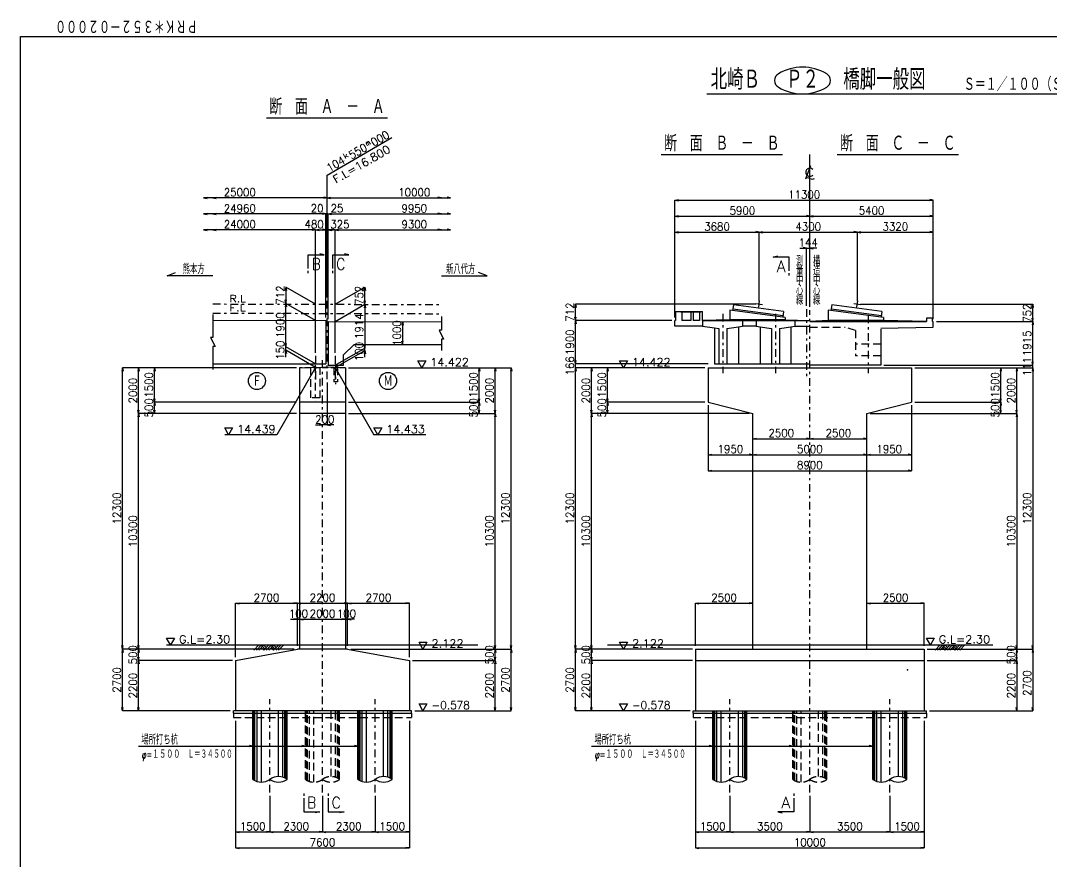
# Model space of a CAD drawing. Extents: x -39050 to 40050, y -28401 to 28401.
# Drawn here: x -39050 to 6043, y -8369 to 28401 of the extents above; entities that cross this region are included whole.
import ezdxf
from ezdxf.enums import TextEntityAlignment as Align

# ---------------------------------------------------------------- set-up
doc = ezdxf.new("R2010")
doc.units = 0
doc.header["$LTSCALE"] = 0.2
doc.header["$MEASUREMENT"] = 0
doc.header["$PDSIZE"] = 1
for name, pattern in [('CENTER', [3868.6, 1682, -841, 504.6, -841]), ('DASHED', [2523, 1682, -841]), ('DASHED2', [1892.25, 1261.5, -630.75])]:
    doc.linetypes.add(name, pattern=pattern)
for name, color, linetype in [('LAYER0001', 7, 'Continuous'), ('LAYER0002', 7, 'Continuous'), ('LAYER0003', 7, 'Continuous'), ('LAYER0004', 7, 'Continuous'), ('LAYER0006', 7, 'Continuous'), ('LAYER0015', 7, 'Continuous')]:
    doc.layers.add(name, color=color, linetype=linetype)
doc.styles.get("Standard").update_dxf_attribs({"font": 'romans.shx', "width": 0.8, "bigfont": 'bigfont.shx'})

# ---------------------------------------------------------------- blocks, each defined once
blk = doc.blocks.new('GROUP_1')
at = {"layer": 'LAYER0015', "color": 1, "linetype": 'Continuous'}
for p, q in [((-39050, 27700), (40050, 27700)), ((-39050, -27700), (-39050, 27700))]:
    blk.add_line(p, q, dxfattribs=at)
blk = doc.blocks.new('GROUP_2')
at = {"color": 7, "linetype": 'Continuous'}
for p, q in [((-30644, 15547), (-30644, 14547)), ((-30644, 14547), (-30744, 14547)), ((-30744, 14547), (-30544, 14147)), ((-30544, 14147), (-30644, 14147)), ((-30644, 14147), (-30644, 13147))]:
    blk.add_line(p, q, dxfattribs=at)
blk = doc.blocks.new('GROUP_3')
at = {"color": 3, "linetype": 'Continuous'}
for p, q in [((-26144, 13736), (-26144, 13373)), ((-26144, 13273), (-26144, 13173)), ((-26144, 13073), (-26144, 12711))]:
    blk.add_line(p, q, dxfattribs=at)
blk = doc.blocks.new('GROUP_4')
at = {"color": 3, "linetype": 'Continuous'}
for p, q in [((-25294, 13736), (-25294, 13373)), ((-25294, 13273), (-25294, 13173)), ((-25294, 13073), (-25294, 12711))]:
    blk.add_line(p, q, dxfattribs=at)
blk = doc.blocks.new('GROUP_5')
at = {"color": 7, "linetype": 'Continuous'}
for p, q in [((-20644, 15468), (-20644, 14868)), ((-20644, 14868), (-20744, 14868)), ((-20744, 14868), (-20544, 14468)), ((-20544, 14468), (-20644, 14468)), ((-20644, 14468), (-20644, 13968))]:
    blk.add_line(p, q, dxfattribs=at)
blk = doc.blocks.new('GROUP_6')
at = {"layer": 'LAYER0015', "color": 2, "linetype": 'Continuous'}
for centre, radius, start, end in [((-4843, 24280), 2084, 59.566, 120.434), ((-5726, 25782), 342, 120.434, 239.566), ((-3960, 25782), 342, 300.434, 419.566), ((-4843, 27284), 2084, 239.566, 300.434)]:
    blk.add_arc(centre, radius, start, end, dxfattribs=at)
blk = doc.blocks.new('GROUP_17')
at = {"color": 7, "linetype": 'DASHED'}
for p, q in [((-26369, 13230), (-26369, 11905)), ((-25959, 13240), (-25959, 11905)), ((-25959, 11905), (-26369, 11905))]:
    blk.add_line(p, q, dxfattribs=at)
at = {"color": 7, "linetype": 'CENTER'}
blk.add_line((-26164, 13330), (-26164, 11780), dxfattribs=at)
blk = doc.blocks.new('_OPEN30')
at = {"layer": 'LAYER0003', "color": 0, "linetype": 'Continuous'}
for q in [(-0.97, 0.26), (-0.97, -0.26)]:
    blk.add_line((0, 0), q, dxfattribs=at)

msp = doc.modelspace()

# ---------------------------------------------------------------- linework, layer by layer
at = {"color": 4, "linetype": 'Continuous'}
for p, q in [((-28294, 24148), (-22994, 24148)), ((-11024, 22547), (-5724, 22547)), ((-3324, 22547), (1976, 22547)), ((-6596, 15976), (-6893, 16016)), ((-6761, 15868), (-6724, 16145)), ((-2296, 15976), (-2593, 16016)), ((-2461, 15868), (-2424, 16145))]:
    msp.add_line(p, q, dxfattribs=at)
at = {"color": 7, "linetype": 'CENTER'}
for p, q in [((-25644, 12715), (-25644, 16148)), ((-8324, 15581), (-8324, 12979)), ((-6024, 15581), (-6024, 12979)), ((-4524, -5362), (-4524, 15744)), ((-1974, 15501), (-1974, 12978)), ((-25844, -5359), (-25844, 13718)), ((-25269, 13330), (-25269, 12499)), ((-28144, -5359), (-28144, -1282)), ((-23544, -5359), (-23544, -1282)), ((-8024, -5359), (-8024, -1282)), ((-1024, -5359), (-1024, -1282))]:
    msp.add_line(p, q, dxfattribs=at)
at = {"color": 7, "linetype": 'Continuous'}
for p, q in [((-7869, 15973), (-7902, 15726)), ((-5694, 15489), (-7894, 15785)), ((-5669, 15677), (-7869, 15973)), ((-3569, 15973), (-3602, 15726)), ((-1394, 15489), (-3594, 15785)), ((-1369, 15677), (-3569, 15973)), ((-5603, 15416), (-8023, 15742)), ((-8023, 15742), (-8023, 15321)), ((-5669, 15677), (-5702, 15429)), ((-5603, 15416), (-5603, 15321)), ((-3723, 15742), (-3723, 15281)), ((-1303, 15416), (-3723, 15742)), ((-1369, 15677), (-1402, 15429)), ((-1303, 15416), (-1303, 15281)), ((-8023, 15321), (-9224, 15284)), ((-5603, 15321), (-8023, 15321)), ((-5603, 15321), (-4524, 15284)), ((-3723, 15281), (-4524, 15244)), ((-1303, 15281), (-3723, 15281)), ((576, 15244), (-1303, 15281)), ((-28847, -4813), (-28847, -1882)), ((-28801, -4838), (-28801, -1882)), ((-28707, -4875), (-28707, -1882)), ((-28519, -4903), (-28519, -1882)), ((-27769, -4661), (-27769, -1882)), ((-27582, -4689), (-27582, -1882)), ((-27488, -4726), (-27488, -1882)), ((-27441, -4751), (-27441, -1882)), ((-24247, -4813), (-24247, -1882)), ((-24201, -4838), (-24201, -1882)), ((-24107, -4875), (-24107, -1882)), ((-23919, -4903), (-23919, -1882)), ((-23169, -4661), (-23169, -1882)), ((-22982, -4689), (-22982, -1882)), ((-22888, -4726), (-22888, -1882)), ((-22841, -4751), (-22841, -1882)), ((-8727, -4813), (-8727, -1882)), ((-8680, -4838), (-8680, -1882)), ((-8587, -4875), (-8587, -1882)), ((-8399, -4903), (-8399, -1882)), ((-7649, -4661), (-7649, -1882)), ((-7462, -4689), (-7462, -1882)), ((-7368, -4726), (-7368, -1882)), ((-7321, -4751), (-7321, -1882)), ((-1727, -4813), (-1727, -1882)), ((-1680, -4838), (-1680, -1882)), ((-1587, -4875), (-1587, -1882)), ((-1399, -4903), (-1399, -1882)), ((-649, -4661), (-649, -1882)), ((-462, -4689), (-462, -1882)), ((-368, -4726), (-368, -1882)), ((-321, -4751), (-321, -1882))]:
    msp.add_line(p, q, dxfattribs=at)
at = {"color": 2, "linetype": 'CENTER'}
msp.add_line((-4668, 15784), (-4668, 12728), dxfattribs=at)
at = {"color": 6, "linetype": 'Continuous'}
for p, q in [((-10394, 15684), (-9224, 15684)), ((-10394, 15684), (-10394, 15284)), ((-10174, 15684), (-10174, 15654)), ((-9299, 15654), (-10174, 15654)), ((-10124, 15654), (-10124, 15284)), ((-9724, 15654), (-9724, 15284)), ((-9624, 15654), (-9624, 15284)), ((-9349, 15654), (-9349, 15284)), ((-9299, 15684), (-9299, 15654)), ((-9224, 15284), (-9224, 15684)), ((846, 15394), (576, 15394)), ((576, 15394), (576, 15244)), ((846, 15244), (846, 15394)), ((-30644, 15297), (-25694, 15284)), ((-25694, 15284), (-25694, 13384)), ((-25594, 15244), (-25594, 13327)), ((-25594, 15244), (-20644, 15231)), ((-10424, 15034), (-10424, 15284)), ((-10394, 15284), (-10424, 15284)), ((-9224, 15034), (-10424, 15034)), ((-9724, 15284), (-10124, 15284)), ((-9349, 15284), (-9624, 15284)), ((-9224, 15284), (-4524, 15284)), ((-9224, 15284), (-9224, 15034)), ((-9224, 15034), (-8699, 14962)), ((-8699, 14962), (-8699, 13384)), ((-8699, 14962), (-8499, 14934)), ((-8499, 14934), (-8499, 13383)), ((-8149, 14934), (-7649, 15008)), ((-8149, 14934), (-8149, 13383)), ((-7649, 15008), (-7474, 15034)), ((-7649, 15008), (-7649, 13383)), ((-7474, 15284), (-7474, 15034)), ((-6874, 15034), (-7474, 15034)), ((-6874, 15284), (-6874, 15034)), ((-6874, 15034), (-6699, 15008)), ((-6699, 15008), (-6199, 14934)), ((-6699, 15008), (-6699, 13383)), ((-6199, 14934), (-6199, 13383)), ((-5849, 14934), (-5349, 15008)), ((-5849, 14934), (-5849, 13383)), ((-5349, 15008), (-5174, 15034)), ((-5349, 15008), (-5349, 13383)), ((-5174, 15284), (-5174, 15034)), ((-5174, 15034), (-4524, 15034)), ((-4524, 15244), (576, 15244)), ((-1424, 14944), (876, 14994)), ((-1424, 14911), (-1424, 13329)), ((846, 15244), (876, 15244)), ((876, 14994), (876, 15244)), ((-24463, 14241), (-20644, 14231)), ((-24919, 13327), (-24919, 13784)), ((-30644, 13397), (-25694, 13384)), ((-26844, 13218), (-25844, 13243)), ((-26844, 13218), (-26844, 918)), ((-24844, 13218), (-25844, 13243)), ((-25594, 13329), (-24919, 13329)), ((-24844, 13218), (-24844, 918)), ((-8974, 13218), (-74, 13218)), ((-8974, 13218), (-8974, 11718)), ((-8699, 13384), (-4524, 13384)), ((-1424, 13329), (-4524, 13329)), ((-74, 13218), (-74, 11718)), ((-24844, 11718), (-26844, 11718)), ((-8974, 11718), (-7024, 11218)), ((-2024, 11218), (-74, 11718)), ((-24844, 11218), (-26844, 11218)), ((-7024, 918), (-7024, 11218)), ((-2024, 918), (-2024, 11218)), ((-29644, 418), (-26944, 918)), ((-24744, 918), (-26944, 918)), ((-24744, 918), (-22044, 418)), ((-9524, 918), (476, 918)), ((-9524, 918), (-9524, -1782)), ((476, 918), (476, -1782)), ((-29644, 418), (-29644, -1782)), ((-22044, 418), (-22044, -1782)), ((-9524, 418), (476, 418)), ((-21944, -1782), (-29744, -1782)), ((-29744, -1882), (-29744, -1782)), ((-21944, -1882), (-21944, -1782)), ((-9624, -1782), (576, -1782)), ((-9624, -1882), (-9624, -1782)), ((576, -1882), (576, -1782)), ((-29744, -1882), (-21944, -1882)), ((-28894, -4782), (-28894, -1882)), ((-27394, -4782), (-27394, -1882)), ((-24294, -4782), (-24294, -1882)), ((-22794, -4782), (-22794, -1882)), ((-9624, -1882), (576, -1882)), ((-8774, -4782), (-8774, -1882)), ((-7274, -4782), (-7274, -1882)), ((-1774, -4782), (-1774, -1882)), ((-274, -4782), (-274, -1882))]:
    msp.add_line(p, q, dxfattribs=at)
at = {"color": 6, "linetype": 'DASHED'}
for p, q in [((-4524, 14994), (-2974, 14994)), ((-2524, 14844), (-2974, 14994)), ((-2524, 14844), (-2524, 13744)), ((-1424, 14244), (-2524, 14244)), ((-1424, 13744), (-2524, 13744)), ((-26594, -1882), (-26594, -1782)), ((-25094, -1882), (-25094, -1782)), ((-5274, -1882), (-5274, -1782)), ((-3774, -1882), (-3774, -1782)), ((-29744, -1882), (-29744, -2082)), ((-29744, -2082), (-21944, -2082)), ((-26594, -4782), (-26594, -1882)), ((-25094, -4782), (-25094, -1882)), ((-21944, -1882), (-21944, -2082)), ((-9624, -1882), (-9624, -2082)), ((-9624, -2082), (576, -2082)), ((-5274, -4782), (-5274, -1882)), ((-3774, -4782), (-3774, -1882)), ((576, -1882), (576, -2082))]:
    msp.add_line(p, q, dxfattribs=at)
at = {"color": 7, "linetype": 'DASHED2'}
for p, q in [((-24844, 13218), (-26844, 13218)), ((-28847, -1882), (-28847, -1782)), ((-28801, -1882), (-28801, -1782)), ((-28707, -1882), (-28707, -1782)), ((-28519, -1882), (-28519, -1782)), ((-27769, -1882), (-27769, -1782)), ((-27582, -1882), (-27582, -1782)), ((-27488, -1882), (-27488, -1782)), ((-27441, -1882), (-27441, -1782)), ((-24247, -1882), (-24247, -1782)), ((-24201, -1882), (-24201, -1782)), ((-24107, -1882), (-24107, -1782)), ((-23919, -1882), (-23919, -1782)), ((-23169, -1882), (-23169, -1782)), ((-22982, -1882), (-22982, -1782)), ((-22888, -1882), (-22888, -1782)), ((-22841, -1882), (-22841, -1782)), ((-8727, -1882), (-8727, -1782)), ((-8680, -1882), (-8680, -1782)), ((-8587, -1882), (-8587, -1782)), ((-8399, -1882), (-8399, -1782)), ((-7649, -1882), (-7649, -1782)), ((-7462, -1882), (-7462, -1782)), ((-7368, -1882), (-7368, -1782)), ((-7321, -1882), (-7321, -1782)), ((-1727, -1882), (-1727, -1782)), ((-1680, -1882), (-1680, -1782)), ((-1587, -1882), (-1587, -1782)), ((-1399, -1882), (-1399, -1782)), ((-649, -1882), (-649, -1782)), ((-462, -1882), (-462, -1782)), ((-368, -1882), (-368, -1782)), ((-321, -1882), (-321, -1782))]:
    msp.add_line(p, q, dxfattribs=at)
at = {"color": 7, "linetype": 'DASHED'}
for p, q in [((-25349, 13231), (-25349, 12599)), ((-25189, 13227), (-25189, 12599)), ((-25189, 12599), (-25349, 12599)), ((-26547, -1882), (-26547, -1782)), ((-26501, -1882), (-26501, -1782)), ((-26407, -1882), (-26407, -1782)), ((-26219, -1882), (-26219, -1782)), ((-25469, -1882), (-25469, -1782)), ((-25282, -1882), (-25282, -1782)), ((-25188, -1882), (-25188, -1782)), ((-25141, -1882), (-25141, -1782)), ((-5227, -1882), (-5227, -1782)), ((-5180, -1882), (-5180, -1782)), ((-5087, -1882), (-5087, -1782)), ((-4899, -1882), (-4899, -1782)), ((-4149, -1882), (-4149, -1782)), ((-3962, -1882), (-3962, -1782)), ((-3868, -1882), (-3868, -1782)), ((-3821, -1882), (-3821, -1782)), ((-26547, -4813), (-26547, -1882)), ((-26501, -4838), (-26501, -1882)), ((-26407, -4875), (-26407, -1882)), ((-26219, -4903), (-26219, -1882)), ((-25469, -4661), (-25469, -1882)), ((-25282, -4689), (-25282, -1882)), ((-25188, -4726), (-25188, -1882)), ((-25141, -4751), (-25141, -1882)), ((-5227, -4813), (-5227, -1882)), ((-5180, -4838), (-5180, -1882)), ((-5087, -4875), (-5087, -1882)), ((-4899, -4903), (-4899, -1882)), ((-4149, -4661), (-4149, -1882)), ((-3962, -4689), (-3962, -1882)), ((-3868, -4726), (-3868, -1882)), ((-3821, -4751), (-3821, -1882))]:
    msp.add_line(p, q, dxfattribs=at)
at = {"color": 6, "linetype": 'DASHED2'}
for p, q in [((-28894, -1882), (-28894, -1782)), ((-27394, -1882), (-27394, -1782)), ((-24294, -1882), (-24294, -1782)), ((-22794, -1882), (-22794, -1782)), ((-8774, -1882), (-8774, -1782)), ((-7274, -1882), (-7274, -1782)), ((-1774, -1882), (-1774, -1782)), ((-274, -1882), (-274, -1782))]:
    msp.add_line(p, q, dxfattribs=at)
at = {"color": 6, "linetype": 'Continuous'}
for centre, start, end in [((-28519, -4262), 234.2234, 305.7766), ((-27769, -5302), 54.2234, 125.7766), ((-27769, -4262), 234.2234, 305.7766), ((-23919, -4262), 234.2234, 305.7766), ((-23169, -5302), 54.2234, 125.7766), ((-23169, -4262), 234.2234, 305.7766), ((-8399, -4262), 234.2234, 305.7766), ((-7649, -5302), 54.2234, 125.7766), ((-7649, -4262), 234.2234, 305.7766), ((-1399, -4262), 234.2234, 305.7766), ((-649, -5302), 54.2234, 125.7766), ((-649, -4262), 234.2234, 305.7766)]:
    msp.add_arc(centre, 641, start, end, dxfattribs=at)
at = {"color": 6, "linetype": 'DASHED'}
for centre, start, end in [((-26219, -4262), 234.2234, 305.7766), ((-25469, -5302), 54.2234, 125.7766), ((-25469, -4262), 234.2234, 305.7766), ((-4899, -4262), 234.2234, 305.7766), ((-4149, -5302), 54.2234, 125.7766), ((-4149, -4262), 234.2234, 305.7766)]:
    msp.add_arc(centre, 641, start, end, dxfattribs=at)
at = {"layer": 'LAYER0001', "color": 4, "linetype": 'CENTER'}
msp.add_line((-30644, 16009), (-20644, 15983), dxfattribs=at)
at = {"layer": 'LAYER0001', "color": 7, "linetype": 'CENTER'}
msp.add_line((-30644, 15609), (-20644, 15583), dxfattribs=at)
at = {"layer": 'LAYER0002', "color": 2, "linetype": 'Continuous'}
for p, q in [((-32668, 1396), (-32321, 1396)), ((-32494, 1096), (-32668, 1396)), ((-32321, 1396), (-32494, 1096)), ((576, 1396), (922, 1396)), ((749, 1096), (576, 1396)), ((922, 1396), (749, 1096))]:
    msp.add_line(p, q, dxfattribs=at)
at = {"layer": 'LAYER0002', "color": 7, "linetype": 'Continuous'}
for p, q in [((-32668, 1096), (-19044, 1096)), ((-28622, 1096), (-28846, 873)), ((-28514, 1096), (-28738, 873)), ((-28406, 1096), (-28630, 873)), ((-28530, 1096), (-28360, 926)), ((-28522, 980), (-28414, 872)), ((-28422, 1096), (-28306, 980)), ((-28189, 1096), (-28414, 872)), ((-28081, 1096), (-28306, 872)), ((-27973, 1096), (-28198, 872)), ((-28099, 1096), (-27928, 925)), ((-28090, 979), (-27982, 871)), ((-27991, 1096), (-27874, 979)), ((-27756, 1096), (-27982, 871)), ((-27648, 1096), (-27874, 871)), ((-27539, 1096), (-27766, 870)), ((-13374, 1096), (3476, 1096)), ((1179, 1096), (954, 873)), ((1287, 1096), (1062, 873)), ((1395, 1096), (1170, 873)), ((1271, 1096), (1441, 926)), ((1279, 980), (1386, 872)), ((1379, 1096), (1495, 980)), ((1612, 1096), (1386, 872)), ((1720, 1096), (1494, 872)), ((1828, 1096), (1602, 872)), ((1702, 1096), (1873, 925)), ((1711, 979), (1818, 871)), ((1810, 1096), (1927, 979)), ((2045, 1096), (1818, 871)), ((2153, 1096), (1926, 871)), ((2262, 1096), (2034, 870))]:
    msp.add_line(p, q, dxfattribs=at)
at = {"layer": 'LAYER0003', "color": 2, "linetype": 'Continuous'}
for p, q in [((-25644, 21648), (-22811, 23284)), ((-4524, 15884), (-4524, 22547)), ((-25644, 16288), (-25644, 21648)), ((-30644, 20648), (-31044, 20648)), ((-25644, 20648), (-30644, 20648)), ((-25644, 20648), (-20644, 20648)), ((-20644, 20648), (-20244, 20648)), ((-10424, 15424), (-10424, 20547)), ((-10424, 20547), (876, 20547)), ((876, 15351), (876, 20547)), ((-30644, 19948), (-31044, 19948)), ((-25694, 19948), (-30644, 19948)), ((-25694, 19948), (-25594, 19948)), ((-25694, 15424), (-25694, 19948)), ((-25594, 15351), (-25594, 19948)), ((-25594, 19948), (-20644, 19948)), ((-20644, 19948), (-20244, 19948)), ((-10424, 19847), (-4524, 19847)), ((-4524, 19847), (876, 19847)), ((-30644, 19252), (-31044, 19252)), ((-26144, 19252), (-30644, 19252)), ((-26144, 13876), (-26144, 19252)), ((-26144, 19252), (-25694, 19252)), ((-25294, 19252), (-25594, 19252)), ((-25294, 13876), (-25294, 19252)), ((-25294, 19252), (-20644, 19252)), ((-20644, 19252), (-20244, 19252)), ((-10424, 19147), (-6744, 19147)), ((-6744, 16136), (-6744, 19147)), ((-6744, 19147), (-2444, 19147)), ((-2444, 16136), (-2444, 19147)), ((-2444, 19147), (876, 19147)), ((-4968, 18447), (-4668, 18447)), ((-4668, 15924), (-4668, 18447)), ((-4668, 18447), (-4524, 18447)), ((-4224, 18447), (-4524, 18447)), ((-27444, 16748), (-27444, 16036)), ((-26144, 15998), (-27444, 16748)), ((-25294, 15995), (-23994, 16746)), ((-23994, 15994), (-23994, 16746)), ((-27444, 14136), (-27444, 16036)), ((-26144, 15286), (-27444, 16036)), ((-25294, 15243), (-23994, 15994)), ((-23994, 15994), (-23994, 14080)), ((-6884, 15996), (-14774, 15996)), ((-14774, 15284), (-14774, 15996)), ((-2304, 15996), (5226, 15996)), ((5226, 15244), (5226, 15996)), ((-22345, 15236), (-22345, 14236)), ((-10564, 15284), (-14774, 15284)), ((-14774, 13384), (-14774, 15284)), ((1016, 15244), (5226, 15244)), ((5226, 13329), (5226, 15244)), ((-27444, 13986), (-27444, 14136)), ((-26144, 13386), (-27444, 14136)), ((-27444, 13686), (-27444, 13986)), ((-26144, 13236), (-27444, 13986)), ((-25294, 13329), (-23994, 14080)), ((-25294, 13229), (-23994, 13980)), ((-23994, 13980), (-23994, 14080)), ((-23994, 13680), (-23994, 13980)), ((-26984, 13218), (-34594, 13218)), ((-34594, 918), (-34594, 13218)), ((-33894, 11218), (-33894, 13218)), ((-33194, 11718), (-33194, 13218)), ((-24704, 13218), (-17594, 13218)), ((-18994, 11718), (-18994, 13218)), ((-18294, 11218), (-18294, 13218)), ((-17594, 918), (-17594, 13218)), ((-8966, 13384), (-14774, 13384)), ((-14774, 13218), (-14774, 13384)), ((-9114, 13218), (-14774, 13218)), ((-14774, 918), (-14774, 13218)), ((-14074, 11218), (-14074, 13218)), ((-13374, 11718), (-13374, 13218)), ((-1286, 13329), (5226, 13329)), ((66, 13218), (5226, 13218)), ((3826, 11718), (3826, 13218)), ((4526, 11218), (4526, 13218)), ((5226, 13218), (5226, 13329)), ((5226, 13218), (5226, 918)), ((-25644, 12570), (-25644, 10718)), ((-26984, 11718), (-33194, 11718)), ((-33194, 11218), (-33194, 11718)), ((-24704, 11718), (-18994, 11718)), ((-18994, 11218), (-18994, 11718)), ((-9114, 11718), (-13374, 11718)), ((-13374, 11218), (-13374, 11718)), ((-8974, 11578), (-8974, 8718)), ((-74, 11578), (-74, 8718)), ((66, 11718), (3826, 11718)), ((3826, 11218), (3826, 11718)), ((-26984, 11218), (-33894, 11218)), ((-33894, 918), (-33894, 11218)), ((-24704, 11218), (-18294, 11218)), ((-18294, 918), (-18294, 11218)), ((-7164, 11218), (-14074, 11218)), ((-14074, 918), (-14074, 11218)), ((-1884, 11218), (4526, 11218)), ((4526, 11218), (4526, 918)), ((-26144, 10718), (-25844, 10718)), ((-25644, 10718), (-25844, 10718)), ((-25344, 10718), (-25644, 10718)), ((-7024, 10118), (-4524, 10118)), ((-4524, 10118), (-2024, 10118)), ((-8974, 9418), (-7024, 9418)), ((-7024, 9418), (-2024, 9418)), ((-2024, 9418), (-74, 9418)), ((-8974, 8718), (-74, 8718)), ((-29644, 558), (-29644, 2918)), ((-29644, 2918), (-26944, 2918)), ((-26944, 1058), (-26944, 2918)), ((-26944, 2918), (-24744, 2918)), ((-24744, 1058), (-24744, 2918)), ((-24744, 2918), (-22044, 2918)), ((-22044, 558), (-22044, 2918)), ((-9524, 1058), (-9524, 2918)), ((-9524, 2918), (-7024, 2918)), ((-2024, 2918), (476, 2918)), ((476, 1058), (476, 2918)), ((-27244, 2218), (-26944, 2218)), ((-26944, 2218), (-26844, 2218)), ((-26844, 2218), (-24844, 2218)), ((-24844, 2218), (-24744, 2218)), ((-24444, 2218), (-24744, 2218)), ((-27084, 918), (-34594, 918)), ((-34594, -1782), (-34594, 918)), ((-33894, 418), (-33894, 918)), ((-24604, 918), (-17594, 918)), ((-18294, 418), (-18294, 918)), ((-17594, -1782), (-17594, 918)), ((-9664, 918), (-14774, 918)), ((-14774, -1782), (-14774, 918)), ((-14074, 418), (-14074, 918)), ((616, 918), (5226, 918)), ((4526, 418), (4526, 918)), ((5226, 918), (5226, -1782)), ((-29784, 418), (-33894, 418)), ((-33894, -1782), (-33894, 418)), ((-21904, 418), (-18294, 418)), ((-18294, -1782), (-18294, 418)), ((-9664, 418), (-14074, 418)), ((-14074, -1782), (-14074, 418)), ((616, 418), (4526, 418)), ((4526, 418), (4526, -1782)), ((-29884, -1782), (-34594, -1782)), ((-21804, -1782), (-17594, -1782)), ((-9764, -1782), (-14774, -1782)), ((716, -1782), (5226, -1782)), ((-29644, -2222), (-29644, -7782)), ((-22044, -2222), (-22044, -7782)), ((-9524, -2222), (-9524, -7782)), ((476, -2222), (476, -7782)), ((-28144, -5499), (-28144, -7082)), ((-25844, -5499), (-25844, -7082)), ((-23544, -5499), (-23544, -7082)), ((-8024, -5499), (-8024, -7082)), ((-4524, -5499), (-4524, -7082)), ((-1024, -5499), (-1024, -7082)), ((-29644, -7082), (-28144, -7082)), ((-28144, -7082), (-25844, -7082)), ((-25844, -7082), (-23544, -7082)), ((-23544, -7082), (-22044, -7082)), ((-9524, -7082), (-8024, -7082)), ((-8024, -7082), (-4524, -7082)), ((-4524, -7082), (-1024, -7082)), ((-1024, -7082), (476, -7082)), ((-29644, -7782), (-22044, -7782)), ((-9524, -7782), (476, -7782))]:
    msp.add_line(p, q, dxfattribs=at)
at = {"layer": 'LAYER0003', "color": 6, "linetype": 'Continuous'}
for p, q in [((-4499, 22055), (-4711, 21484)), ((-24919, 13784), (-24463, 14241))]:
    msp.add_line(p, q, dxfattribs=at)
at = {"layer": 'LAYER0003', "color": 2, "linetype": 'Continuous'}
for radius in [28, 14]:
    msp.add_circle((-25644, 19948), radius, dxfattribs=at)
at = {"layer": 'LAYER0003', "color": 6, "linetype": 'Continuous'}
for centre, radius, start, end in [((-4524, 21768), 180, 40.9878, 318.7647), ((-4614, 21364), 155, 54.8464, 129.1536), ((-4432, 21741), 267, 249.8942, 294.8802)]:
    msp.add_arc(centre, radius, start, end, dxfattribs=at)
at = {"layer": 'LAYER0003', "color": 2, "linetype": 'Continuous'}
msp.add_point((-250, 3), dxfattribs=at)
at = {"layer": 'LAYER0004', "color": 2, "linetype": 'Continuous'}
for p, q in [((-32644, 17241), (-32268, 17378)), ((-30644, 17241), (-32644, 17241)), ((-20644, 17241), (-18644, 17241)), ((-18644, 17241), (-19020, 17378)), ((-26144, 13236), (-27843, 10293)), ((-25294, 13229), (-23596, 10288)), ((-21670, 13518), (-21324, 13518)), ((-21497, 13218), (-21670, 13518)), ((-21324, 13518), (-21497, 13218)), ((-12847, 13523), (-12501, 13523)), ((-12674, 13223), (-12847, 13523)), ((-12501, 13523), (-12674, 13223)), ((-30122, 10593), (-29776, 10593)), ((-29949, 10293), (-30122, 10593)), ((-29776, 10593), (-29949, 10293)), ((-23596, 10588), (-23250, 10588)), ((-23423, 10288), (-23596, 10588)), ((-23250, 10588), (-23423, 10288)), ((-27843, 10293), (-30122, 10293)), ((-21317, 10288), (-23596, 10288)), ((-21620, 1218), (-21274, 1218)), ((-21447, 918), (-21620, 1218)), ((-21274, 1218), (-21447, 918)), ((-12847, 1218), (-12501, 1218)), ((-12674, 918), (-12847, 1218)), ((-12501, 1218), (-12674, 918)), ((-21620, -1482), (-21274, -1482)), ((-21447, -1782), (-21620, -1482)), ((-21274, -1482), (-21447, -1782)), ((-12847, -1482), (-12501, -1482)), ((-12674, -1782), (-12847, -1482)), ((-12501, -1482), (-12674, -1782)), ((-33894, -3332), (-28894, -3332)), ((-28894, -3332), (-26594, -3332)), ((-26594, -3332), (-24294, -3332)), ((-14074, -3332), (-8774, -3332)), ((-8774, -3332), (-5274, -3332)), ((-5274, -3332), (-1774, -3332))]:
    msp.add_line(p, q, dxfattribs=at)
for centre in [(-28712, 12643), (-22977, 12643)]:
    msp.add_circle(centre, 375, dxfattribs=at)
at = {"layer": 'LAYER0006', "color": 2, "linetype": 'Continuous'}
for p, q in [((-26466, 17555), (-26466, 18155)), ((-26466, 18155), (-25766, 18155)), ((-25766, 18155), (-25959, 18207)), ((-25394, 17555), (-25394, 18155)), ((-25394, 18155), (-24694, 18155)), ((-24694, 18155), (-24888, 18207)), ((-6124, 18056), (-5931, 18107)), ((-5424, 18056), (-6124, 18056)), ((-5424, 17456), (-5424, 18056)), ((-26466, 17355), (-26466, 17455)), ((-25394, 17355), (-25394, 17455)), ((-5424, 17256), (-5424, 17356)), ((-26666, -5399), (-26666, -5499)), ((-25594, -5399), (-25594, -5499)), ((-5224, -5399), (-5224, -5499)), ((-26666, -5599), (-26666, -6199)), ((-25594, -5599), (-25594, -6199)), ((-5224, -5599), (-5224, -6199)), ((-26666, -6199), (-25966, -6199)), ((-25966, -6199), (-26159, -6251)), ((-25594, -6199), (-24894, -6199)), ((-24894, -6199), (-25088, -6251)), ((-5224, -6199), (-5924, -6199)), ((-5924, -6199), (-5731, -6251))]:
    msp.add_line(p, q, dxfattribs=at)
at = {"layer": 'LAYER0015', "color": 3, "linetype": 'Continuous'}
msp.add_line((-9028, 25200), (10028, 25200), dxfattribs=at)

# ---------------------------------------------------------------- block references
at = {"linetype": 'Continuous'}
for name in ['GROUP_1', 'GROUP_6', 'GROUP_2', 'GROUP_5', 'GROUP_3', 'GROUP_4', 'GROUP_17']:
    msp.add_blockref(name, (0, 0), dxfattribs=at)
at = {"layer": 'LAYER0003', "color": 2, "linetype": 'Continuous', "xscale": 152.9320366217507, "yscale": 100.638761774139}
for p, rotation in [((-31044, 20648), 180.0000000000011), ((-30644, 20648), 179.9999999999997), ((-25644, 20648), 359.9999999999997), ((-25644, 20648), 179.9999999999994), ((-20644, 20648), 359.9999999999994), ((-20244, 20648), 359.999999999999), ((-10424, 20547), 180), ((876, 20547), 360), ((-31044, 19948), 180), ((-30644, 19948), 179.9999999999997), ((-25694, 19948), 359.9999999999997), ((-25594, 19948), 179.9999999999993), ((-20644, 19948), 359.9999999999994), ((-20244, 19948), 360), ((-10424, 19847), 180), ((-4524, 19847), 360), ((-4524, 19847), 180), ((876, 19847), 360), ((-31044, 19252), 180), ((-30644, 19252), 179.9999999999994), ((-26144, 19252), 359.9999999999994), ((-26144, 19252), 180.0000000000042), ((-25694, 19252), 4.161793072820185e-12), ((-25594, 19252), 179.9999999999965), ((-25294, 19252), 359.9999999999965), ((-25294, 19252), 179.9999999999996), ((-20644, 19252), 359.9999999999997), ((-20244, 19252), 359.999999999999), ((-10424, 19147), 180), ((-6744, 19147), 360), ((-6744, 19147), 180), ((-2444, 19147), 360), ((-2444, 19147), 180), ((876, 19147), 360), ((-4668, 18447), 360), ((-4524, 18447), 180), ((-27444, 16748), 90.0000000000003), ((-23994, 16746), 89.99999999999861), ((-27444, 16036), 270.0000000000003), ((-27444, 16036), 90), ((-23994, 15994), 269.9999999999986), ((-23994, 15994), 90.0000000000001), ((-14774, 15996), 90), ((5226, 15996), 90), ((-14774, 15284), 270), ((5226, 15244), 270), ((-22345, 15236), 90), ((-14774, 15284), 90), ((5226, 15244), 90), ((-27444, 14136), 270), ((-27444, 13986), 90), ((-23994, 14080), 270.0000000000001), ((-23994, 13980), 90), ((-22345, 14236), 270), ((-14774, 13384), 270), ((-34594, 13218), 90), ((-33894, 13218), 90), ((-33194, 13218), 90), ((-18994, 13218), 90), ((-18294, 13218), 90), ((-17594, 13218), 90), ((-14774, 13218), 90), ((-14074, 13218), 90), ((-13374, 13218), 90), ((3826, 13218), 90.00000000000006), ((4526, 13218), 90.0000000000001), ((5226, 13329), 270), ((5226, 13218), 90.0000000000001), ((-33194, 11718), 270), ((-18994, 11718), 270), ((-13374, 11718), 270), ((3826, 11718), 270.0000000000001), ((-33894, 11218), 270), ((-33194, 11718), 90), ((-33194, 11218), 270), ((-18994, 11718), 90), ((-18994, 11218), 270), ((-18294, 11218), 270), ((-14074, 11218), 270), ((-13374, 11718), 90), ((-13374, 11218), 270), ((3826, 11718), 90.0000000000002), ((3826, 11218), 270.0000000000002), ((4526, 11218), 270.0000000000001), ((-33894, 11218), 90), ((-18294, 11218), 90), ((-14074, 11218), 90), ((4526, 11218), 90.0000000000001), ((-25844, 10718), 360), ((-25644, 10718), 180), ((-7024, 10118), 180), ((-4524, 10118), 360), ((-4524, 10118), 180), ((-2024, 10118), 360), ((-8974, 9418), 180), ((-7024, 9418), 360), ((-7024, 9418), 180), ((-2024, 9418), 360), ((-2024, 9418), 180), ((-74, 9418), 360), ((-8974, 8718), 180), ((-74, 8718), 360), ((-29644, 2918), 180), ((-26944, 2918), 360), ((-26944, 2918), 180), ((-24744, 2918), 360), ((-24744, 2918), 180), ((-22044, 2918), 360), ((-9524, 2918), 180), ((-7024, 2918), 360), ((-2024, 2918), 180), ((476, 2918), 360), ((-26944, 2218), 360), ((-26844, 2218), 180), ((-24844, 2218), 360), ((-24744, 2218), 180), ((-34594, 918), 270), ((-34594, 918), 90), ((-33894, 918), 270), ((-33894, 918), 90), ((-18294, 918), 270), ((-18294, 918), 90), ((-17594, 918), 270), ((-17594, 918), 90), ((-14774, 918), 270), ((-14774, 918), 90), ((-14074, 918), 270), ((-14074, 918), 90), ((4526, 918), 270.0000000000001), ((4526, 918), 90), ((5226, 918), 270.0000000000001), ((5226, 918), 90.00000000000007), ((-33894, 418), 270), ((-18294, 418), 270), ((-14074, 418), 270), ((4526, 418), 270), ((-33894, 418), 90), ((-18294, 418), 90), ((-14074, 418), 90), ((4526, 418), 90.0000000000001), ((-34594, -1782), 270), ((-33894, -1782), 270), ((-18294, -1782), 270), ((-17594, -1782), 270), ((-14774, -1782), 270), ((-14074, -1782), 270), ((4526, -1782), 270.0000000000001), ((5226, -1782), 270.0000000000001), ((-29644, -7082), 180), ((-28144, -7082), 360), ((-28144, -7082), 180), ((-25844, -7082), 360), ((-25844, -7082), 180), ((-23544, -7082), 360), ((-23544, -7082), 180), ((-22044, -7082), 360), ((-9524, -7082), 180), ((-8024, -7082), 360), ((-8024, -7082), 180), ((-4524, -7082), 360), ((-4524, -7082), 180), ((-1024, -7082), 360), ((-1024, -7082), 180), ((476, -7082), 360), ((-29644, -7782), 180), ((-22044, -7782), 360), ((-9524, -7782), 180), ((476, -7782), 360)]:
    msp.add_blockref('_OPEN30', p, dxfattribs=dict(at, rotation=rotation))
at = {"layer": 'LAYER0004', "color": 2, "linetype": 'Continuous', "xscale": 152.9320366217507, "yscale": 100.638761774139, "rotation": 360}
for p in [(-28894, -3332), (-26594, -3332), (-24294, -3332), (-8774, -3332), (-5274, -3332), (-1774, -3332)]:
    msp.add_blockref('_OPEN30', p, dxfattribs=at)

# ---------------------------------------------------------------- texts
at = {"color": 4}
for s, width, p, p2 in [('断\u3000面\u3000Ａ\u3000－\u3000Ａ', 0.687898, (-28164, 24288), (-23124, 24288)), ('断\u3000面\u3000Ｂ\u3000－\u3000Ｂ', 0.692308, (-10894, 22687), (-5854, 22687)), ('断\u3000面\u3000Ｃ\u3000－\u3000Ｃ', 0.692308, (-3194, 22687), (1846, 22687))]:
    msp.add_text(s, height=700, dxfattribs=dict(at, width=width)).set_placement(p, p2, align=Align.FIT)
at = {"layer": 'LAYER0001', "color": 6}
for s, width, p, p2 in [('R.L', 1.07234, (-29911, 16090), (-29191, 16089)), ('F.L', 1.145455, (-29913, 15690), (-29193, 15689))]:
    msp.add_text(s, height=300, rotation=359.851, dxfattribs=dict(at, width=width)).set_placement(p, p2, align=Align.FIT)
at = {"layer": 'LAYER0002', "color": 6, "width": 0.953191}
for p, p2 in [((-32122, 1166), (-29882, 1166)), ((1122, 1166), (3362, 1166))]:
    msp.add_text('G.L=2.30', height=350, dxfattribs=at).set_placement(p, p2, align=Align.FIT)
at = {"layer": 'LAYER0003', "color": 6}
for s, height, rotation, width, p, p2 in [('000', 350, 30, 0.884211, (-23604, 22887), (-22876, 23307)), ('m', 233, 30, 0.646154, (-23890, 22911), (-23729, 23004)), ('F.L=16.800', 350, 30.0082, 0.94382, (-25257, 21271), (-22833, 22672)), ('k', 233, 30, 1.12, (-24854, 22354), (-24692, 22448)), ('550', 350, 30, 0.884211, (-24574, 22327), (-23846, 22747)), ('104', 350, 30, 0.868966, (-25544, 21767), (-24816, 22187)), ('25000', 350, 360, 0.865979, (-30161, 20718), (-28761, 20718)), ('10000', 350, 360, 0.865979, (-22528, 20718), (-21128, 20718)), ('24960', 350, 360, 0.865979, (-30161, 20011), (-28761, 20011)), ('20', 350, 360, 0.908108, (-26359, 20018), (-25799, 20018)), ('25', 350, 360, 0.908108, (-25489, 20018), (-24929, 20018)), ('9950', 350, 360, 0.872727, (-22388, 20011), (-21268, 20011)), ('24000', 350, 360, 0.865979, (-30161, 19317), (-28761, 19317)), ('480', 350, 360, 0.884211, (-26628, 19318), (-25788, 19318)), ('9300', 350, 360, 0.872727, (-22388, 19317), (-21268, 19317)), ('712', 350, 90, 0.884211, (-27514, 15976), (-27514, 16816)), ('752', 350, 90, 0.884211, (-24064, 15966), (-24064, 16806)), ('712', 350, 90, 0.884211, (-14844, 15235), (-14844, 16075)), ('752', 350, 90, 0.884211, (5156, 15187), (5156, 16027)), ('1900', 350, 90, 0.872727, (-27514, 14526), (-27514, 15646)), ('1914', 350, 90, 0.861538, (-24064, 14477), (-24064, 15597)), ('1000', 350, 90, 0.872727, (-22415, 14176), (-22415, 15296)), ('1900', 350, 90, 0.872727, (-14844, 13774), (-14844, 14894)), ('1915', 350, 90, 0.872727, (5156, 13728), (5156, 14848)), ('150', 350, 90, 0.884211, (-27514, 13566), (-27514, 14406)), ('100', 350, 90, 0.884211, (-24064, 13510), (-24064, 14350)), ('166', 350, 90, 0.884211, (-14844, 12881), (-14844, 13721)), ('111', 350, 90, 0.988235, (5156, 12855), (5156, 13695)), ('2000', 350, 90, 0.872727, (-33964, 11658), (-33964, 12778)), ('1500', 350, 90, 0.872727, (-33264, 11908), (-33264, 13028)), ('1500', 350, 90, 0.872727, (-19064, 11908), (-19064, 13028)), ('2000', 350, 90, 0.872727, (-18364, 11658), (-18364, 12778)), ('2000', 350, 90, 0.872727, (-14144, 11658), (-14144, 12778)), ('1500', 350, 90, 0.872727, (-13444, 11908), (-13444, 13028)), ('1500', 350, 90, 0.872727, (3756, 11908), (3756, 13028)), ('2000', 350, 90, 0.872727, (4456, 11658), (4456, 12778)), ('500', 350, 90, 0.884211, (-33264, 11048), (-33264, 11888)), ('500', 350, 90, 0.884211, (-19064, 11048), (-19064, 11888)), ('500', 350, 90, 0.884211, (-13444, 11048), (-13444, 11888)), ('500', 350, 90, 0.884211, (3756, 11048), (3756, 11888)), ('12300', 350, 90, 0.865979, (-34664, 6368), (-34664, 7768)), ('12300', 350, 90, 0.865979, (-17664, 6368), (-17664, 7768)), ('12300', 350, 90, 0.865979, (-14844, 6368), (-14844, 7768)), ('12300', 350, 90, 0.865979, (5156, 6368), (5156, 7768)), ('10300', 350, 90, 0.865979, (-33964, 5368), (-33964, 6768)), ('10300', 350, 90, 0.865979, (-18364, 5368), (-18364, 6768)), ('10300', 350, 90, 0.865979, (-14144, 5368), (-14144, 6768)), ('10300', 350, 90, 0.865979, (4456, 5368), (4456, 6768)), ('500', 350, 90, 0.884211, (-33964, 248), (-33964, 1088)), ('500', 350, 90, 0.884211, (-18364, 248), (-18364, 1088)), ('500', 350, 90, 0.884211, (-14144, 248), (-14144, 1088)), ('500', 350, 90, 0.884211, (4456, 248), (4456, 1088)), ('2700', 350, 90, 0.872727, (-34664, -992), (-34664, 128)), ('2700', 350, 90, 0.872727, (-17664, -992), (-17664, 128)), ('2700', 350, 90, 0.872727, (-14844, -992), (-14844, 128)), ('2200', 350, 90, 0.872727, (-33964, -1242), (-33964, -122)), ('2200', 350, 90, 0.872727, (-18364, -1242), (-18364, -122)), ('2200', 350, 90, 0.872727, (-14144, -1242), (-14144, -122)), ('2200', 350, 90, 0.872727, (4456, -1242), (4456, -122)), ('2700', 350, 90, 0.872727, (5156, -1132), (5156, -12))]:
    msp.add_text(s, height=height, rotation=rotation, dxfattribs=dict(at, width=width)).set_placement(p, p2, align=Align.FIT)
for s, width, p, p2 in [('11300', 0.865979, (-5474, 20617), (-4074, 20617)), ('5900', 0.872727, (-8034, 19917), (-6914, 19917)), ('5400', 0.872727, (-2384, 19917), (-1264, 19917)), ('325', 0.884211, (-25501, 19318), (-24661, 19318)), ('3680', 0.872727, (-9144, 19217), (-8024, 19217)), ('4300', 0.872727, (-5154, 19217), (-4034, 19217)), ('3320', 0.872727, (-1344, 19217), (-224, 19217)), ('144', 0.868966, (-5016, 18517), (-4176, 18517)), ('200', 0.884211, (-26164, 10788), (-25324, 10788)), ('2500', 0.872727, (-6334, 10188), (-5214, 10188)), ('2500', 0.872727, (-3834, 10188), (-2714, 10188)), ('1950', 0.872727, (-8559, 9488), (-7439, 9488)), ('5000', 0.872727, (-5084, 9488), (-3964, 9488)), ('1950', 0.872727, (-1609, 9488), (-489, 9488)), ('8900', 0.872727, (-5084, 8788), (-3964, 8788)), ('2700', 0.872727, (-28854, 2988), (-27734, 2988)), ('2200', 0.872727, (-26404, 2988), (-25284, 2988)), ('2700', 0.872727, (-23954, 2988), (-22834, 2988)), ('2500', 0.872727, (-8834, 2988), (-7714, 2988)), ('2500', 0.872727, (-1334, 2988), (-214, 2988)), ('100', 0.884211, (-27314, 2288), (-26474, 2288)), ('2000', 0.872727, (-26404, 2288), (-25284, 2288)), ('100', 0.884211, (-25214, 2288), (-24374, 2288)), ('1500', 0.872727, (-29454, -7012), (-28334, -7012)), ('2300', 0.872727, (-27554, -7012), (-26434, -7012)), ('2300', 0.872727, (-25254, -7012), (-24134, -7012)), ('1500', 0.872727, (-23354, -7012), (-22234, -7012)), ('1500', 0.872727, (-9334, -7012), (-8214, -7012)), ('3500', 0.872727, (-6834, -7012), (-5714, -7012)), ('3500', 0.872727, (-3334, -7012), (-2214, -7012)), ('1500', 0.872727, (-834, -7012), (286, -7012)), ('7600', 0.872727, (-26404, -7712), (-25284, -7712)), ('10000', 0.865979, (-5224, -7712), (-3824, -7712))]:
    msp.add_text(s, height=350, dxfattribs=dict(at, width=width)).set_placement(p, p2, align=Align.FIT)
at = {"layer": 'LAYER0004', "color": 6}
for s, height, width, p, p2 in [('測', 400, 0.857143, (-5128, 17680), (-4808, 17680)), ('構', 400, 0.857143, (-4384, 17680), (-4064, 17680)), ('熊本方', 400, 0.72, (-31960, 17321), (-31000, 17321)), ('量', 400, 0.857143, (-5128, 17255), (-4808, 17255)), ('造', 400, 0.857143, (-4384, 17255), (-4064, 17255)), ('中', 400, 0.923077, (-5128, 16830), (-4808, 16830)), ('中', 400, 0.923077, (-4384, 16830), (-4064, 16830)), ('心', 400, 0.857143, (-5128, 16405), (-4808, 16405)), ('心', 400, 0.857143, (-4384, 16405), (-4064, 16405)), ('線', 400, 0.857143, (-5128, 15980), (-4808, 15980)), ('線', 400, 0.857143, (-4384, 15980), (-4064, 15980)), ('14.422', 350, 0.942056, (-21125, 13288), (-19445, 13288)), ('14.422', 350, 0.942056, (-12302, 13293), (-10622, 13293)), ('14.439', 350, 0.950943, (-29576, 10363), (-27896, 10363)), ('14.433', 350, 0.942056, (-23050, 10358), (-21370, 10358)), ('2.122', 350, 0.965517, (-21075, 988), (-19675, 988)), ('2.122', 350, 0.965517, (-12302, 988), (-10902, 988)), ('-0.578', 350, 0.892035, (-21075, -1712), (-19395, -1712)), ('-0.578', 350, 0.892035, (-12302, -1712), (-10622, -1712)), ('場所打ち杭', 400, 0.697674, (-33766, -3257), (-32166, -3257)), ('場所打ち杭', 400, 0.697674, (-13946, -3257), (-12346, -3257)), ('φ=１５００', 350, 0.708861, (-33746, -3869), (-32066, -3869)), ('Ｌ＝３４５００', 350, 0.705882, (-31734, -3869), (-29774, -3869)), ('φ=１５００', 350, 0.708861, (-13926, -3869), (-12246, -3869)), ('Ｌ＝３４５００', 350, 0.705882, (-11914, -3869), (-9954, -3869))]:
    msp.add_text(s, height=height, dxfattribs=dict(at, width=width)).set_placement(p, p2, align=Align.FIT)
for s, height, width, p, p2 in [('新八代方', 400, 0.705882, (-20438, 17321), (-19158, 17321)), ('Ｍ', 500, 0.857143, (-23177, 12393), (-22777, 12393))]:
    msp.add_text(s, height=height, rotation=360, dxfattribs=dict(at, width=width)).set_placement(p, p2, align=Align.FIT)
msp.add_text('Ｆ', height=500, dxfattribs=at).set_placement((-28912, 12393), (-28512, 12393), align=Align.FIT)
at = {"layer": 'LAYER0006', "color": 6}
for s, width, p, p2 in [('B', 0.933333, (-26316, 17505), (-25916, 17505)), ('C', 0.933333, (-25244, 17505), (-24844, 17505)), ('A', 0.988235, (-5974, 17406), (-5574, 17406)), ('B', 0.933333, (-26516, -6049), (-26116, -6049)), ('C', 0.933333, (-25444, -6049), (-25044, -6049)), ('A', 0.988235, (-5774, -6049), (-5374, -6049))]:
    msp.add_text(s, height=500, dxfattribs=dict(at, width=width)).set_placement(p, p2, align=Align.FIT)
at = {"layer": 'LAYER0015', "color": 4, "width": 0.687225}
msp.add_text('ＰＲＫ＊３５２－０２０００', height=600, rotation=180, dxfattribs=at).set_placement((-31300, 28450), (-37540, 28450), align=Align.FIT)
at = {"layer": 'LAYER0015', "color": 3}
for s, height, width, p, p2 in [('北崎Ｂ', 900, 0.75, (-8863, 25380), (-6703, 25380)), ('Ｐ２', 900, 0.8, (-5563, 25380), (-4123, 25380)), ('橋脚一般図', 900, 0.705882, (-3063, 25380), (537, 25380)), ('Ｓ＝１／１００（Ｓ＝１／２００）', 600, 0.695652, (2210, 25320), (9890, 25320))]:
    msp.add_text(s, height=height, dxfattribs=dict(at, width=width)).set_placement(p, p2, align=Align.FIT)

doc.saveas('drawing.dxf')
